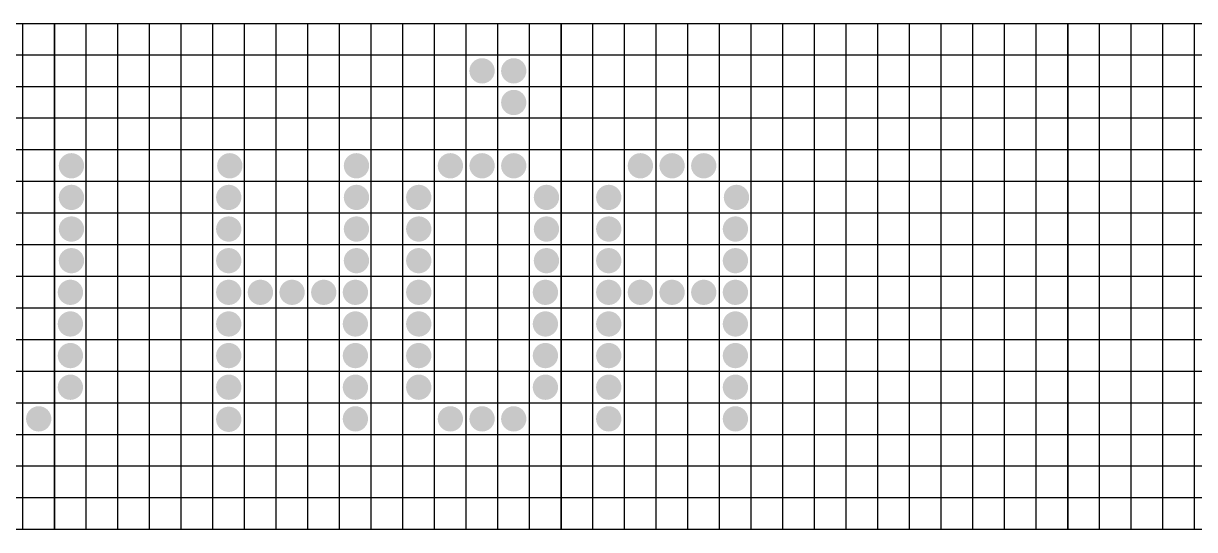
# Model space of a CAD drawing. Header units: millimetres. Extents: x -420 to 1601, y -250 to 2666.
# Drawn here: x -29.8 to 340, y 2000 to 2160 of the extents above; entities that cross this region are included whole.
import ezdxf

# ---------------------------------------------------------------- set-up
doc = ezdxf.new("R2010")
doc.units = ezdxf.units.MM
doc.layers.add('1', color=252, linetype='Continuous')

# ---------------------------------------------------------------- blocks, each defined once
blk = doc.blocks.new('A$C286635286')
at = {"layer": '1'}
for p, q in [((20, 160), (180, 160)), ((20, 0), (20, 160)), ((30, 0), (30, 160)), ((40, 0), (40, 160)), ((50, 0), (50, 160)), ((60, 0), (60, 160)), ((70, 0), (70, 160)), ((80, 0), (80, 160)), ((90, 0), (90, 160)), ((100, 0), (100, 160)), ((110, 0), (110, 160)), ((120, 0), (120, 160)), ((130, 0), (130, 160)), ((140, 0), (140, 160)), ((150, 0), (150, 160)), ((160, 0), (160, 160)), ((170, 0), (170, 160)), ((180, 160), (180, 0)), ((180, 150), (20, 150)), ((180, 140), (20, 140)), ((180, 130), (20, 130)), ((180, 120), (20, 120)), ((180, 110), (20, 110)), ((180, 100), (20, 100)), ((180, 90), (20, 90)), ((180, 80), (20, 80)), ((180, 70), (20, 70)), ((180, 60), (20, 60)), ((180, 50), (20, 50)), ((180, 40), (20, 40)), ((180, 30), (20, 30)), ((180, 20), (20, 20)), ((180, 10), (20, 10)), ((180, 0), (20, 0))]:
    blk.add_line(p, q, dxfattribs=at)

msp = doc.modelspace()

# ---------------------------------------------------------------- hatches: boundary and pattern name
at = {"true_color": 0xff4500}
h = msp.add_hatch(color=20, dxfattribs=at)
h.set_gradient(color1=(255, 69, 0), color2=(234, 62, 0), one_color=1, name='INVSPHERICAL')
h.paths.add_polyline_path([(111, 2145, 1), (119, 2145, 1)])
edge = h.paths.add_edge_path(flags=0)
edge.add_arc((115, 2145), 4, 0, 360)
edge = h.paths.add_edge_path(flags=16)
edge.add_arc((115, 2145), 4, 0, 360)
h = msp.add_hatch(color=20, dxfattribs=at)
h.set_gradient(color1=(255, 69, 0), color2=(234, 62, 0), one_color=1, name='INVSPHERICAL')
h.paths.add_polyline_path([(121, 2145, 1), (129, 2145, 1)])
edge = h.paths.add_edge_path(flags=0)
edge.add_arc((125, 2145), 4, 0, 360)
edge = h.paths.add_edge_path(flags=16)
edge.add_arc((125, 2145), 4, 0, 360)
h = msp.add_hatch(color=20, dxfattribs=at)
h.set_gradient(color1=(255, 69, 0), color2=(234, 62, 0), one_color=1, name='INVSPHERICAL')
h.paths.add_polyline_path([(121, 2135, 1), (129, 2135, 1)])
edge = h.paths.add_edge_path(flags=0)
edge.add_arc((125, 2135), 4, 0, 360)
edge = h.paths.add_edge_path(flags=16)
edge.add_arc((125, 2135), 4, 0, 360)
h = msp.add_hatch(color=20, dxfattribs=at)
h.set_gradient(color1=(255, 69, 0), color2=(234, 62, 0), one_color=1, name='INVSPHERICAL')
h.paths.add_polyline_path([(-18.67, 2115, 1), (-10.67, 2115, 1)])
edge = h.paths.add_edge_path(flags=0)
edge.add_arc((-14.67, 2115), 4, 0, 360)
edge = h.paths.add_edge_path(flags=16)
edge.add_arc((-14.67, 2115), 4, 0, 360)
h = msp.add_hatch(color=20, dxfattribs=at)
h.set_gradient(color1=(255, 69, 0), color2=(234, 62, 0), one_color=1, name='INVSPHERICAL')
h.paths.add_polyline_path([(31.33, 2115, 1), (39.33, 2115, 1)])
edge = h.paths.add_edge_path(flags=0)
edge.add_arc((35.33, 2115), 4, 0, 360)
edge = h.paths.add_edge_path(flags=16)
edge.add_arc((35.33, 2115), 4, 0, 360)
h = msp.add_hatch(color=20, dxfattribs=at)
h.set_gradient(color1=(255, 69, 0), color2=(234, 62, 0), one_color=1, name='INVSPHERICAL')
h.paths.add_polyline_path([(71.33, 2115, 1), (79.33, 2115, 1)])
edge = h.paths.add_edge_path(flags=0)
edge.add_arc((75.33, 2115), 4, 0, 360)
edge = h.paths.add_edge_path(flags=16)
edge.add_arc((75.33, 2115), 4, 0, 360)
h = msp.add_hatch(color=20, dxfattribs=at)
h.set_gradient(color1=(255, 69, 0), color2=(234, 62, 0), one_color=1, name='INVSPHERICAL')
h.paths.add_polyline_path([(101, 2115, 1), (109, 2115, 1)])
edge = h.paths.add_edge_path(flags=0)
edge.add_arc((105, 2115), 4, 0, 360)
edge = h.paths.add_edge_path(flags=16)
edge.add_arc((105, 2115), 4, 0, 360)
h = msp.add_hatch(color=20, dxfattribs=at)
h.set_gradient(color1=(255, 69, 0), color2=(234, 62, 0), one_color=1, name='INVSPHERICAL')
h.paths.add_polyline_path([(111, 2115, 1), (119, 2115, 1)])
edge = h.paths.add_edge_path(flags=0)
edge.add_arc((115, 2115), 4, 0, 360)
edge = h.paths.add_edge_path(flags=16)
edge.add_arc((115, 2115), 4, 0, 360)
h = msp.add_hatch(color=20, dxfattribs=at)
h.set_gradient(color1=(255, 69, 0), color2=(234, 62, 0), one_color=1, name='INVSPHERICAL')
h.paths.add_polyline_path([(121, 2115, 1), (129, 2115, 1)])
edge = h.paths.add_edge_path(flags=0)
edge.add_arc((125, 2115), 4, 0, 360)
edge = h.paths.add_edge_path(flags=16)
edge.add_arc((125, 2115), 4, 0, 360)
h = msp.add_hatch(color=20, dxfattribs=at)
h.set_gradient(color1=(255, 69, 0), color2=(234, 62, 0), one_color=1, name='INVSPHERICAL')
h.paths.add_polyline_path([(161, 2115, 1), (169, 2115, 1)])
edge = h.paths.add_edge_path(flags=0)
edge.add_arc((165, 2115), 4, 0, 360)
edge = h.paths.add_edge_path(flags=16)
edge.add_arc((165, 2115), 4, 0, 360)
h = msp.add_hatch(color=20, dxfattribs=at)
h.set_gradient(color1=(255, 69, 0), color2=(234, 62, 0), one_color=1, name='INVSPHERICAL')
h.paths.add_polyline_path([(171, 2115, 1), (179, 2115, 1)])
edge = h.paths.add_edge_path(flags=0)
edge.add_arc((175, 2115), 4, 0, 360)
edge = h.paths.add_edge_path(flags=16)
edge.add_arc((175, 2115), 4, 0, 360)
h = msp.add_hatch(color=20, dxfattribs=at)
h.set_gradient(color1=(255, 69, 0), color2=(234, 62, 0), one_color=1, name='INVSPHERICAL')
h.paths.add_polyline_path([(181, 2115, 1), (189, 2115, 1)])
edge = h.paths.add_edge_path(flags=0)
edge.add_arc((185, 2115), 4, 0, 360)
edge = h.paths.add_edge_path(flags=16)
edge.add_arc((185, 2115), 4, 0, 360)
h = msp.add_hatch(color=20, dxfattribs=at)
h.set_gradient(color1=(255, 69, 0), color2=(234, 62, 0), one_color=1, name='INVSPHERICAL')
h.paths.add_polyline_path([(-18.67, 2105, 1), (-10.67, 2105, 1)])
edge = h.paths.add_edge_path(flags=0)
edge.add_arc((-14.67, 2105), 4, 0, 360)
edge = h.paths.add_edge_path(flags=16)
edge.add_arc((-14.67, 2105), 4, 0, 360)
h = msp.add_hatch(color=20, dxfattribs=at)
h.set_gradient(color1=(255, 69, 0), color2=(234, 62, 0), one_color=1, name='INVSPHERICAL')
h.paths.add_polyline_path([(31, 2105, 1), (39, 2105, 1)])
edge = h.paths.add_edge_path(flags=0)
edge.add_arc((35, 2105), 4, 0, 360)
edge = h.paths.add_edge_path(flags=16)
edge.add_arc((35, 2105), 4, 0, 360)
h = msp.add_hatch(color=20, dxfattribs=at)
h.set_gradient(color1=(255, 69, 0), color2=(234, 62, 0), one_color=1, name='INVSPHERICAL')
h.paths.add_polyline_path([(71.33, 2105, 1), (79.33, 2105, 1)])
edge = h.paths.add_edge_path(flags=0)
edge.add_arc((75.33, 2105), 4, 0, 360)
edge = h.paths.add_edge_path(flags=16)
edge.add_arc((75.33, 2105), 4, 0, 360)
h = msp.add_hatch(color=20, dxfattribs=at)
h.set_gradient(color1=(255, 69, 0), color2=(234, 62, 0), one_color=1, name='INVSPHERICAL')
h.paths.add_polyline_path([(91, 2105, 1), (99, 2105, 1)])
edge = h.paths.add_edge_path(flags=0)
edge.add_arc((95, 2105), 4, 0, 360)
edge = h.paths.add_edge_path(flags=16)
edge.add_arc((95, 2105), 4, 0, 360)
h = msp.add_hatch(color=20, dxfattribs=at)
h.set_gradient(color1=(255, 69, 0), color2=(234, 62, 0), one_color=1, name='INVSPHERICAL')
h.paths.add_polyline_path([(131.33, 2105, 1), (139.33, 2105, 1)])
edge = h.paths.add_edge_path(flags=0)
edge.add_arc((135.33, 2105), 4, 0, 360)
edge = h.paths.add_edge_path(flags=16)
edge.add_arc((135.33, 2105), 4, 0, 360)
h = msp.add_hatch(color=20, dxfattribs=at)
h.set_gradient(color1=(255, 69, 0), color2=(234, 62, 0), one_color=1, name='INVSPHERICAL')
h.paths.add_polyline_path([(151, 2105, 1), (159, 2105, 1)])
edge = h.paths.add_edge_path(flags=0)
edge.add_arc((155, 2105), 4, 0, 360)
edge = h.paths.add_edge_path(flags=16)
edge.add_arc((155, 2105), 4, 0, 360)
h = msp.add_hatch(color=20, dxfattribs=at)
h.set_gradient(color1=(255, 69, 0), color2=(234, 62, 0), one_color=1, name='INVSPHERICAL')
h.paths.add_polyline_path([(191.33, 2105, 1), (199.33, 2105, 1)])
edge = h.paths.add_edge_path(flags=0)
edge.add_arc((195.33, 2105), 4, 0, 360)
edge = h.paths.add_edge_path(flags=16)
edge.add_arc((195.33, 2105), 4, 0, 360)
h = msp.add_hatch(color=20, dxfattribs=at)
h.set_gradient(color1=(255, 69, 0), color2=(234, 62, 0), one_color=1, name='INVSPHERICAL')
h.paths.add_polyline_path([(-18.67, 2095, 1), (-10.67, 2095, 1)])
edge = h.paths.add_edge_path(flags=0)
edge.add_arc((-14.67, 2095), 4, 0, 360)
edge = h.paths.add_edge_path(flags=16)
edge.add_arc((-14.67, 2095), 4, 0, 360)
h = msp.add_hatch(color=20, dxfattribs=at)
h.set_gradient(color1=(255, 69, 0), color2=(234, 62, 0), one_color=1, name='INVSPHERICAL')
h.paths.add_polyline_path([(31, 2095, 1), (39, 2095, 1)])
edge = h.paths.add_edge_path(flags=0)
edge.add_arc((35, 2095), 4, 0, 360)
edge = h.paths.add_edge_path(flags=16)
edge.add_arc((35, 2095), 4, 0, 360)
h = msp.add_hatch(color=20, dxfattribs=at)
h.set_gradient(color1=(255, 69, 0), color2=(234, 62, 0), one_color=1, name='INVSPHERICAL')
h.paths.add_polyline_path([(71.33, 2095, 1), (79.33, 2095, 1)])
edge = h.paths.add_edge_path(flags=0)
edge.add_arc((75.33, 2095), 4, 0, 360)
edge = h.paths.add_edge_path(flags=16)
edge.add_arc((75.33, 2095), 4, 0, 360)
h = msp.add_hatch(color=20, dxfattribs=at)
h.set_gradient(color1=(255, 69, 0), color2=(234, 62, 0), one_color=1, name='INVSPHERICAL')
h.paths.add_polyline_path([(91, 2095, 1), (99, 2095, 1)])
edge = h.paths.add_edge_path(flags=0)
edge.add_arc((95, 2095), 4, 0, 360)
edge = h.paths.add_edge_path(flags=16)
edge.add_arc((95, 2095), 4, 0, 360)
h = msp.add_hatch(color=20, dxfattribs=at)
h.set_gradient(color1=(255, 69, 0), color2=(234, 62, 0), one_color=1, name='INVSPHERICAL')
h.paths.add_polyline_path([(131.33, 2095, 1), (139.33, 2095, 1)])
edge = h.paths.add_edge_path(flags=0)
edge.add_arc((135.33, 2095), 4, 0, 360)
edge = h.paths.add_edge_path(flags=16)
edge.add_arc((135.33, 2095), 4, 0, 360)
h = msp.add_hatch(color=20, dxfattribs=at)
h.set_gradient(color1=(255, 69, 0), color2=(234, 62, 0), one_color=1, name='INVSPHERICAL')
h.paths.add_polyline_path([(151, 2095, 1), (159, 2095, 1)])
edge = h.paths.add_edge_path(flags=0)
edge.add_arc((155, 2095), 4, 0, 360)
edge = h.paths.add_edge_path(flags=16)
edge.add_arc((155, 2095), 4, 0, 360)
h = msp.add_hatch(color=20, dxfattribs=at)
h.set_gradient(color1=(255, 69, 0), color2=(234, 62, 0), one_color=1, name='INVSPHERICAL')
h.paths.add_polyline_path([(191, 2095, 1), (199, 2095, 1)])
edge = h.paths.add_edge_path(flags=0)
edge.add_arc((195, 2095), 4, 0, 360)
edge = h.paths.add_edge_path(flags=16)
edge.add_arc((195, 2095), 4, 0, 360)
h = msp.add_hatch(color=20, dxfattribs=at)
h.set_gradient(color1=(255, 69, 0), color2=(234, 62, 0), one_color=1, name='INVSPHERICAL')
h.paths.add_polyline_path([(-18.67, 2085, 1), (-10.67, 2085, 1)])
edge = h.paths.add_edge_path(flags=0)
edge.add_arc((-14.67, 2085), 4, 0, 360)
edge = h.paths.add_edge_path(flags=16)
edge.add_arc((-14.67, 2085), 4, 0, 360)
h = msp.add_hatch(color=20, dxfattribs=at)
h.set_gradient(color1=(255, 69, 0), color2=(234, 62, 0), one_color=1, name='INVSPHERICAL')
h.paths.add_polyline_path([(31, 2085, 1), (39, 2085, 1)])
edge = h.paths.add_edge_path(flags=0)
edge.add_arc((35, 2085), 4, 0, 360)
edge = h.paths.add_edge_path(flags=16)
edge.add_arc((35, 2085), 4, 0, 360)
h = msp.add_hatch(color=20, dxfattribs=at)
h.set_gradient(color1=(255, 69, 0), color2=(234, 62, 0), one_color=1, name='INVSPHERICAL')
h.paths.add_polyline_path([(71.33, 2085, 1), (79.33, 2085, 1)])
edge = h.paths.add_edge_path(flags=0)
edge.add_arc((75.33, 2085), 4, 0, 360)
edge = h.paths.add_edge_path(flags=16)
edge.add_arc((75.33, 2085), 4, 0, 360)
h = msp.add_hatch(color=20, dxfattribs=at)
h.set_gradient(color1=(255, 69, 0), color2=(234, 62, 0), one_color=1, name='INVSPHERICAL')
h.paths.add_polyline_path([(91, 2085, 1), (99, 2085, 1)])
edge = h.paths.add_edge_path(flags=0)
edge.add_arc((95, 2085), 4, 0, 360)
edge = h.paths.add_edge_path(flags=16)
edge.add_arc((95, 2085), 4, 0, 360)
h = msp.add_hatch(color=20, dxfattribs=at)
h.set_gradient(color1=(255, 69, 0), color2=(234, 62, 0), one_color=1, name='INVSPHERICAL')
h.paths.add_polyline_path([(131.33, 2085, 1), (139.33, 2085, 1)])
edge = h.paths.add_edge_path(flags=0)
edge.add_arc((135.33, 2085), 4, 0, 360)
edge = h.paths.add_edge_path(flags=16)
edge.add_arc((135.33, 2085), 4, 0, 360)
h = msp.add_hatch(color=20, dxfattribs=at)
h.set_gradient(color1=(255, 69, 0), color2=(234, 62, 0), one_color=1, name='INVSPHERICAL')
h.paths.add_polyline_path([(151, 2085, 1), (159, 2085, 1)])
edge = h.paths.add_edge_path(flags=0)
edge.add_arc((155, 2085), 4, 0, 360)
edge = h.paths.add_edge_path(flags=16)
edge.add_arc((155, 2085), 4, 0, 360)
h = msp.add_hatch(color=20, dxfattribs=at)
h.set_gradient(color1=(255, 69, 0), color2=(234, 62, 0), one_color=1, name='INVSPHERICAL')
h.paths.add_polyline_path([(191, 2085, 1), (199, 2085, 1)])
edge = h.paths.add_edge_path(flags=0)
edge.add_arc((195, 2085), 4, 0, 360)
edge = h.paths.add_edge_path(flags=16)
edge.add_arc((195, 2085), 4, 0, 360)
h = msp.add_hatch(color=20, dxfattribs=at)
h.set_gradient(color1=(255, 69, 0), color2=(234, 62, 0), one_color=1, name='INVSPHERICAL')
h.paths.add_polyline_path([(-19, 2075, 1), (-11, 2075, 1)])
edge = h.paths.add_edge_path(flags=0)
edge.add_arc((-15, 2075), 4, 0, 360)
edge = h.paths.add_edge_path(flags=16)
edge.add_arc((-15, 2075), 4, 0, 360)
h = msp.add_hatch(color=20, dxfattribs=at)
h.set_gradient(color1=(255, 69, 0), color2=(234, 62, 0), one_color=1, name='INVSPHERICAL')
h.paths.add_polyline_path([(31, 2075, 1), (39, 2075, 1)])
edge = h.paths.add_edge_path(flags=0)
edge.add_arc((35, 2075), 4, 0, 360)
edge = h.paths.add_edge_path(flags=16)
edge.add_arc((35, 2075), 4, 0, 360)
h = msp.add_hatch(color=20, dxfattribs=at)
h.set_gradient(color1=(255, 69, 0), color2=(234, 62, 0), one_color=1, name='INVSPHERICAL')
h.paths.add_polyline_path([(41, 2075, 1), (49, 2075, 1)])
edge = h.paths.add_edge_path(flags=0)
edge.add_arc((45, 2075), 4, 0, 360)
edge = h.paths.add_edge_path(flags=16)
edge.add_arc((45, 2075), 4, 0, 360)
h = msp.add_hatch(color=20, dxfattribs=at)
h.set_gradient(color1=(255, 69, 0), color2=(234, 62, 0), one_color=1, name='INVSPHERICAL')
h.paths.add_polyline_path([(51, 2075, 1), (59, 2075, 1)])
edge = h.paths.add_edge_path(flags=0)
edge.add_arc((55, 2075), 4, 0, 360)
edge = h.paths.add_edge_path(flags=16)
edge.add_arc((55, 2075), 4, 0, 360)
h = msp.add_hatch(color=20, dxfattribs=at)
h.set_gradient(color1=(255, 69, 0), color2=(234, 62, 0), one_color=1, name='INVSPHERICAL')
h.paths.add_polyline_path([(61, 2075, 1), (69, 2075, 1)])
edge = h.paths.add_edge_path(flags=0)
edge.add_arc((65, 2075), 4, 0, 360)
edge = h.paths.add_edge_path(flags=16)
edge.add_arc((65, 2075), 4, 0, 360)
h = msp.add_hatch(color=20, dxfattribs=at)
h.set_gradient(color1=(255, 69, 0), color2=(234, 62, 0), one_color=1, name='INVSPHERICAL')
h.paths.add_polyline_path([(71, 2075, 1), (79, 2075, 1)])
edge = h.paths.add_edge_path(flags=0)
edge.add_arc((75, 2075), 4, 0, 360)
edge = h.paths.add_edge_path(flags=16)
edge.add_arc((75, 2075), 4, 0, 360)
h = msp.add_hatch(color=20, dxfattribs=at)
h.set_gradient(color1=(255, 69, 0), color2=(234, 62, 0), one_color=1, name='INVSPHERICAL')
h.paths.add_polyline_path([(91, 2075, 1), (99, 2075, 1)])
edge = h.paths.add_edge_path(flags=0)
edge.add_arc((95, 2075), 4, 0, 360)
edge = h.paths.add_edge_path(flags=16)
edge.add_arc((95, 2075), 4, 0, 360)
h = msp.add_hatch(color=20, dxfattribs=at)
h.set_gradient(color1=(255, 69, 0), color2=(234, 62, 0), one_color=1, name='INVSPHERICAL')
h.paths.add_polyline_path([(131, 2075, 1), (139, 2075, 1)])
edge = h.paths.add_edge_path(flags=0)
edge.add_arc((135, 2075), 4, 0, 360)
edge = h.paths.add_edge_path(flags=16)
edge.add_arc((135, 2075), 4, 0, 360)
h = msp.add_hatch(color=20, dxfattribs=at)
h.set_gradient(color1=(255, 69, 0), color2=(234, 62, 0), one_color=1, name='INVSPHERICAL')
h.paths.add_polyline_path([(151, 2075, 1), (159, 2075, 1)])
edge = h.paths.add_edge_path(flags=0)
edge.add_arc((155, 2075), 4, 0, 360)
edge = h.paths.add_edge_path(flags=16)
edge.add_arc((155, 2075), 4, 0, 360)
h = msp.add_hatch(color=20, dxfattribs=at)
h.set_gradient(color1=(255, 69, 0), color2=(234, 62, 0), one_color=1, name='INVSPHERICAL')
h.paths.add_polyline_path([(161, 2075, 1), (169, 2075, 1)])
edge = h.paths.add_edge_path(flags=0)
edge.add_arc((165, 2075), 4, 0, 360)
edge = h.paths.add_edge_path(flags=16)
edge.add_arc((165, 2075), 4, 0, 360)
h = msp.add_hatch(color=20, dxfattribs=at)
h.set_gradient(color1=(255, 69, 0), color2=(234, 62, 0), one_color=1, name='INVSPHERICAL')
h.paths.add_polyline_path([(171, 2075, 1), (179, 2075, 1)])
edge = h.paths.add_edge_path(flags=0)
edge.add_arc((175, 2075), 4, 0, 360)
edge = h.paths.add_edge_path(flags=16)
edge.add_arc((175, 2075), 4, 0, 360)
h = msp.add_hatch(color=20, dxfattribs=at)
h.set_gradient(color1=(255, 69, 0), color2=(234, 62, 0), one_color=1, name='INVSPHERICAL')
h.paths.add_polyline_path([(181, 2075, 1), (189, 2075, 1)])
edge = h.paths.add_edge_path(flags=0)
edge.add_arc((185, 2075), 4, 0, 360)
edge = h.paths.add_edge_path(flags=16)
edge.add_arc((185, 2075), 4, 0, 360)
h = msp.add_hatch(color=20, dxfattribs=at)
h.set_gradient(color1=(255, 69, 0), color2=(234, 62, 0), one_color=1, name='INVSPHERICAL')
h.paths.add_polyline_path([(191, 2075, 1), (199, 2075, 1)])
edge = h.paths.add_edge_path(flags=0)
edge.add_arc((195, 2075), 4, 0, 360)
edge = h.paths.add_edge_path(flags=16)
edge.add_arc((195, 2075), 4, 0, 360)
h = msp.add_hatch(color=20, dxfattribs=at)
h.set_gradient(color1=(255, 69, 0), color2=(234, 62, 0), one_color=1, name='INVSPHERICAL')
h.paths.add_polyline_path([(-19, 2065, 1), (-11, 2065, 1)])
edge = h.paths.add_edge_path(flags=0)
edge.add_arc((-15, 2065), 4, 0, 360)
edge = h.paths.add_edge_path(flags=16)
edge.add_arc((-15, 2065), 4, 0, 360)
h = msp.add_hatch(color=20, dxfattribs=at)
h.set_gradient(color1=(255, 69, 0), color2=(234, 62, 0), one_color=1, name='INVSPHERICAL')
h.paths.add_polyline_path([(31, 2065, 1), (39, 2065, 1)])
edge = h.paths.add_edge_path(flags=0)
edge.add_arc((35, 2065), 4, 0, 360)
edge = h.paths.add_edge_path(flags=16)
edge.add_arc((35, 2065), 4, 0, 360)
h = msp.add_hatch(color=20, dxfattribs=at)
h.set_gradient(color1=(255, 69, 0), color2=(234, 62, 0), one_color=1, name='INVSPHERICAL')
h.paths.add_polyline_path([(71, 2065, 1), (79, 2065, 1)])
edge = h.paths.add_edge_path(flags=0)
edge.add_arc((75, 2065), 4, 0, 360)
edge = h.paths.add_edge_path(flags=16)
edge.add_arc((75, 2065), 4, 0, 360)
h = msp.add_hatch(color=20, dxfattribs=at)
h.set_gradient(color1=(255, 69, 0), color2=(234, 62, 0), one_color=1, name='INVSPHERICAL')
h.paths.add_polyline_path([(91, 2065, 1), (99, 2065, 1)])
edge = h.paths.add_edge_path(flags=0)
edge.add_arc((95, 2065), 4, 0, 360)
edge = h.paths.add_edge_path(flags=16)
edge.add_arc((95, 2065), 4, 0, 360)
h = msp.add_hatch(color=20, dxfattribs=at)
h.set_gradient(color1=(255, 69, 0), color2=(234, 62, 0), one_color=1, name='INVSPHERICAL')
h.paths.add_polyline_path([(131, 2065, 1), (139, 2065, 1)])
edge = h.paths.add_edge_path(flags=0)
edge.add_arc((135, 2065), 4, 0, 360)
edge = h.paths.add_edge_path(flags=16)
edge.add_arc((135, 2065), 4, 0, 360)
h = msp.add_hatch(color=20, dxfattribs=at)
h.set_gradient(color1=(255, 69, 0), color2=(234, 62, 0), one_color=1, name='INVSPHERICAL')
h.paths.add_polyline_path([(151, 2065, 1), (159, 2065, 1)])
edge = h.paths.add_edge_path(flags=0)
edge.add_arc((155, 2065), 4, 0, 360)
edge = h.paths.add_edge_path(flags=16)
edge.add_arc((155, 2065), 4, 0, 360)
h = msp.add_hatch(color=20, dxfattribs=at)
h.set_gradient(color1=(255, 69, 0), color2=(234, 62, 0), one_color=1, name='INVSPHERICAL')
h.paths.add_polyline_path([(191, 2065, 1), (199, 2065, 1)])
edge = h.paths.add_edge_path(flags=0)
edge.add_arc((195, 2065), 4, 0, 360)
edge = h.paths.add_edge_path(flags=16)
edge.add_arc((195, 2065), 4, 0, 360)
h = msp.add_hatch(color=20, dxfattribs=at)
h.set_gradient(color1=(255, 69, 0), color2=(234, 62, 0), one_color=1, name='INVSPHERICAL')
h.paths.add_polyline_path([(-19, 2055, 1), (-11, 2055, 1)])
edge = h.paths.add_edge_path(flags=0)
edge.add_arc((-15, 2055), 4, 0, 360)
edge = h.paths.add_edge_path(flags=16)
edge.add_arc((-15, 2055), 4, 0, 360)
h = msp.add_hatch(color=20, dxfattribs=at)
h.set_gradient(color1=(255, 69, 0), color2=(234, 62, 0), one_color=1, name='INVSPHERICAL')
h.paths.add_polyline_path([(31, 2055, 1), (39, 2055, 1)])
edge = h.paths.add_edge_path(flags=0)
edge.add_arc((35, 2055), 4, 0, 360)
edge = h.paths.add_edge_path(flags=16)
edge.add_arc((35, 2055), 4, 0, 360)
h = msp.add_hatch(color=20, dxfattribs=at)
h.set_gradient(color1=(255, 69, 0), color2=(234, 62, 0), one_color=1, name='INVSPHERICAL')
h.paths.add_polyline_path([(71, 2055, 1), (79, 2055, 1)])
edge = h.paths.add_edge_path(flags=0)
edge.add_arc((75, 2055), 4, 0, 360)
edge = h.paths.add_edge_path(flags=16)
edge.add_arc((75, 2055), 4, 0, 360)
h = msp.add_hatch(color=20, dxfattribs=at)
h.set_gradient(color1=(255, 69, 0), color2=(234, 62, 0), one_color=1, name='INVSPHERICAL')
h.paths.add_polyline_path([(91, 2055, 1), (99, 2055, 1)])
edge = h.paths.add_edge_path(flags=0)
edge.add_arc((95, 2055), 4, 0, 360)
edge = h.paths.add_edge_path(flags=16)
edge.add_arc((95, 2055), 4, 0, 360)
h = msp.add_hatch(color=20, dxfattribs=at)
h.set_gradient(color1=(255, 69, 0), color2=(234, 62, 0), one_color=1, name='INVSPHERICAL')
h.paths.add_polyline_path([(131, 2055, 1), (139, 2055, 1)])
edge = h.paths.add_edge_path(flags=0)
edge.add_arc((135, 2055), 4, 0, 360)
edge = h.paths.add_edge_path(flags=16)
edge.add_arc((135, 2055), 4, 0, 360)
h = msp.add_hatch(color=20, dxfattribs=at)
h.set_gradient(color1=(255, 69, 0), color2=(234, 62, 0), one_color=1, name='INVSPHERICAL')
h.paths.add_polyline_path([(151, 2055, 1), (159, 2055, 1)])
edge = h.paths.add_edge_path(flags=0)
edge.add_arc((155, 2055), 4, 0, 360)
edge = h.paths.add_edge_path(flags=16)
edge.add_arc((155, 2055), 4, 0, 360)
h = msp.add_hatch(color=20, dxfattribs=at)
h.set_gradient(color1=(255, 69, 0), color2=(234, 62, 0), one_color=1, name='INVSPHERICAL')
h.paths.add_polyline_path([(191, 2055, 1), (199, 2055, 1)])
edge = h.paths.add_edge_path(flags=0)
edge.add_arc((195, 2055), 4, 0, 360)
edge = h.paths.add_edge_path(flags=16)
edge.add_arc((195, 2055), 4, 0, 360)
h = msp.add_hatch(color=20, dxfattribs=at)
h.set_gradient(color1=(255, 69, 0), color2=(234, 62, 0), one_color=1, name='INVSPHERICAL')
h.paths.add_polyline_path([(-19, 2045, 1), (-11, 2045, 1)])
edge = h.paths.add_edge_path(flags=0)
edge.add_arc((-15, 2045), 4, 0, 360)
edge = h.paths.add_edge_path(flags=16)
edge.add_arc((-15, 2045), 4, 0, 360)
h = msp.add_hatch(color=20, dxfattribs=at)
h.set_gradient(color1=(255, 69, 0), color2=(234, 62, 0), one_color=1, name='INVSPHERICAL')
h.paths.add_polyline_path([(31, 2045, 1), (39, 2045, 1)])
edge = h.paths.add_edge_path(flags=0)
edge.add_arc((35, 2045), 4, 0, 360)
edge = h.paths.add_edge_path(flags=16)
edge.add_arc((35, 2045), 4, 0, 360)
h = msp.add_hatch(color=20, dxfattribs=at)
h.set_gradient(color1=(255, 69, 0), color2=(234, 62, 0), one_color=1, name='INVSPHERICAL')
h.paths.add_polyline_path([(71, 2045, 1), (79, 2045, 1)])
edge = h.paths.add_edge_path(flags=0)
edge.add_arc((75, 2045), 4, 0, 360)
edge = h.paths.add_edge_path(flags=16)
edge.add_arc((75, 2045), 4, 0, 360)
h = msp.add_hatch(color=20, dxfattribs=at)
h.set_gradient(color1=(255, 69, 0), color2=(234, 62, 0), one_color=1, name='INVSPHERICAL')
h.paths.add_polyline_path([(91, 2045, 1), (99, 2045, 1)])
edge = h.paths.add_edge_path(flags=0)
edge.add_arc((95, 2045), 4, 0, 360)
edge = h.paths.add_edge_path(flags=16)
edge.add_arc((95, 2045), 4, 0, 360)
h = msp.add_hatch(color=20, dxfattribs=at)
h.set_gradient(color1=(255, 69, 0), color2=(234, 62, 0), one_color=1, name='INVSPHERICAL')
h.paths.add_polyline_path([(131, 2045, 1), (139, 2045, 1)])
edge = h.paths.add_edge_path(flags=0)
edge.add_arc((135, 2045), 4, 0, 360)
edge = h.paths.add_edge_path(flags=16)
edge.add_arc((135, 2045), 4, 0, 360)
h = msp.add_hatch(color=20, dxfattribs=at)
h.set_gradient(color1=(255, 69, 0), color2=(234, 62, 0), one_color=1, name='INVSPHERICAL')
h.paths.add_polyline_path([(151, 2045, 1), (159, 2045, 1)])
edge = h.paths.add_edge_path(flags=0)
edge.add_arc((155, 2045), 4, 0, 360)
edge = h.paths.add_edge_path(flags=16)
edge.add_arc((155, 2045), 4, 0, 360)
h = msp.add_hatch(color=20, dxfattribs=at)
h.set_gradient(color1=(255, 69, 0), color2=(234, 62, 0), one_color=1, name='INVSPHERICAL')
h.paths.add_polyline_path([(191, 2045, 1), (199, 2045, 1)])
edge = h.paths.add_edge_path(flags=0)
edge.add_arc((195, 2045), 4, 0, 360)
edge = h.paths.add_edge_path(flags=16)
edge.add_arc((195, 2045), 4, 0, 360)
h = msp.add_hatch(color=20, dxfattribs=at)
h.set_gradient(color1=(255, 69, 0), color2=(234, 62, 0), one_color=1, name='INVSPHERICAL')
h.paths.add_polyline_path([(-29, 2035, 1), (-21, 2035, 1)])
edge = h.paths.add_edge_path(flags=0)
edge.add_arc((-25, 2035), 4, 0, 360)
edge = h.paths.add_edge_path(flags=16)
edge.add_arc((-25, 2035), 4, 0, 360)
h = msp.add_hatch(color=20, dxfattribs=at)
h.set_gradient(color1=(255, 69, 0), color2=(234, 62, 0), one_color=1, name='INVSPHERICAL')
h.paths.add_polyline_path([(31, 2034.86, 1), (39, 2034.86, 1)])
edge = h.paths.add_edge_path(flags=0)
edge.add_arc((35, 2034.86), 4, 0, 360)
edge = h.paths.add_edge_path(flags=16)
edge.add_arc((35, 2034.86), 4, 0, 360)
h = msp.add_hatch(color=20, dxfattribs=at)
h.set_gradient(color1=(255, 69, 0), color2=(234, 62, 0), one_color=1, name='INVSPHERICAL')
h.paths.add_polyline_path([(71, 2035, 1), (79, 2035, 1)])
edge = h.paths.add_edge_path(flags=0)
edge.add_arc((75, 2035), 4, 0, 360)
edge = h.paths.add_edge_path(flags=16)
edge.add_arc((75, 2035), 4, 0, 360)
h = msp.add_hatch(color=20, dxfattribs=at)
h.set_gradient(color1=(255, 69, 0), color2=(234, 62, 0), one_color=1, name='INVSPHERICAL')
h.paths.add_polyline_path([(101, 2035, 1), (109, 2035, 1)])
edge = h.paths.add_edge_path(flags=0)
edge.add_arc((105, 2035), 4, 0, 360)
edge = h.paths.add_edge_path(flags=16)
edge.add_arc((105, 2035), 4, 0, 360)
h = msp.add_hatch(color=20, dxfattribs=at)
h.set_gradient(color1=(255, 69, 0), color2=(234, 62, 0), one_color=1, name='INVSPHERICAL')
h.paths.add_polyline_path([(111, 2035, 1), (119, 2035, 1)])
edge = h.paths.add_edge_path(flags=0)
edge.add_arc((115, 2035), 4, 0, 360)
edge = h.paths.add_edge_path(flags=16)
edge.add_arc((115, 2035), 4, 0, 360)
h = msp.add_hatch(color=20, dxfattribs=at)
h.set_gradient(color1=(255, 69, 0), color2=(234, 62, 0), one_color=1, name='INVSPHERICAL')
h.paths.add_polyline_path([(121, 2035, 1), (129, 2035, 1)])
edge = h.paths.add_edge_path(flags=0)
edge.add_arc((125, 2035), 4, 0, 360)
edge = h.paths.add_edge_path(flags=16)
edge.add_arc((125, 2035), 4, 0, 360)
h = msp.add_hatch(color=20, dxfattribs=at)
h.set_gradient(color1=(255, 69, 0), color2=(234, 62, 0), one_color=1, name='INVSPHERICAL')
h.paths.add_polyline_path([(151, 2035, 1), (159, 2035, 1)])
edge = h.paths.add_edge_path(flags=0)
edge.add_arc((155, 2035), 4, 0, 360)
edge = h.paths.add_edge_path(flags=16)
edge.add_arc((155, 2035), 4, 0, 360)
h = msp.add_hatch(color=20, dxfattribs=at)
h.set_gradient(color1=(255, 69, 0), color2=(234, 62, 0), one_color=1, name='INVSPHERICAL')
h.paths.add_polyline_path([(191, 2035, 1), (199, 2035, 1)])
edge = h.paths.add_edge_path(flags=0)
edge.add_arc((195, 2035), 4, 0, 360)
edge = h.paths.add_edge_path(flags=16)
edge.add_arc((195, 2035), 4, 0, 360)

# ---------------------------------------------------------------- block references
for p in [(-200, 2000), (-40, 2000), (120, 2000), (280, 2000)]:
    msp.add_blockref('A$C286635286', p)

doc.saveas('drawing.dxf')
